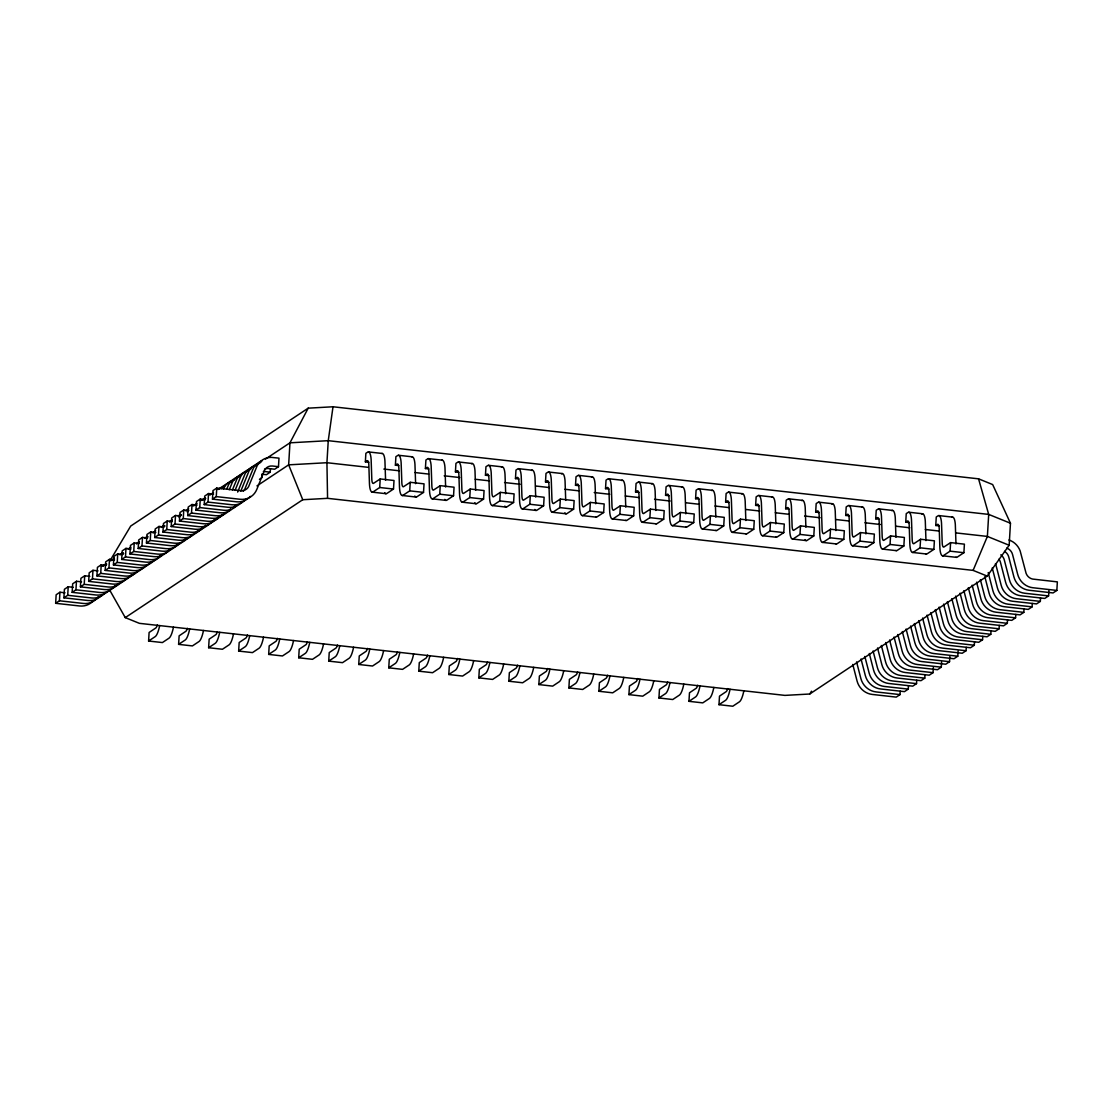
<?xml version="1.0" encoding="UTF-8"?>
<svg xmlns="http://www.w3.org/2000/svg" width="1113" height="1113" viewBox="0 0 1113 1113"><rect width="100%" height="100%" fill="white"/><g stroke="black" fill="none" stroke-linecap="round" stroke-linejoin="round"><path stroke-width="1.5" d="M92.323 601.785A17.418 16.514 56.4 0 1 79.593 605.973L55.65 603.302L56.151 594.759L59.949 592.227L65.041 592.798M55.65 603.302L59.448 600.783L59.949 592.227M101.77 595.052A17.418 16.514 56.4 0 1 87.844 600.491L63.9 597.82L64.415 589.278L68.213 586.746L73.291 587.316M63.9 597.82L67.698 595.302L68.213 586.746M108.837 590.808A17.418 16.514 56.4 0 1 96.094 595.01L72.164 592.339L72.665 583.796L76.463 581.264L81.541 581.835M72.164 592.339L75.948 589.807L76.463 581.264M118.27 584.088A17.418 16.514 56.4 0 1 104.344 589.528L80.414 586.857L80.915 578.301L84.713 575.783L89.805 576.353M80.414 586.857L84.212 584.325L84.713 575.783M125.338 579.845A17.418 16.514 56.4 0 1 112.608 584.047L88.664 581.376L89.179 572.819L92.963 570.301L98.055 570.872M88.664 581.376L92.462 578.843L92.963 570.301M134.784 573.112A17.418 16.514 56.4 0 1 120.858 578.551L96.914 575.88L97.429 567.338L101.227 564.82L106.305 565.39M96.914 575.88L100.713 573.362L101.227 564.82M143.034 567.63A17.418 16.514 56.4 0 1 129.108 573.07L105.178 570.399L105.679 561.856L109.477 559.338L114.556 559.909M105.178 570.399L108.963 567.88L109.477 559.338M151.285 562.148A17.418 16.514 56.4 0 1 137.372 567.588L113.429 564.917L113.929 556.375L117.728 553.857L122.82 554.427M113.429 564.917L117.227 562.399L117.728 553.857M160.592 555.29A17.418 16.514 56.4 0 1 145.622 562.107L121.679 559.436L122.193 550.893L125.978 548.375L131.07 548.932M121.679 559.436L125.477 556.917L125.978 548.375M168.842 549.808A17.418 16.514 56.4 0 1 153.872 556.625L129.929 553.954L130.444 545.412L134.242 542.894L139.32 543.45M129.929 553.954L133.727 551.436L134.242 542.894M177.092 544.327A17.418 16.514 56.4 0 1 162.122 551.144L138.193 548.472L138.694 539.93L142.492 537.412L147.57 537.969M138.193 548.472L141.977 545.954L142.492 537.412M185.342 538.845A17.418 16.514 56.4 0 1 170.386 545.662L146.443 542.991L146.944 534.449L150.742 531.917L155.834 532.487M146.443 542.991L150.241 540.473L150.742 531.917M192.549 534.741A17.418 16.514 56.4 0 1 178.637 540.181L154.693 537.509L155.208 528.967L158.992 526.435L164.084 527.006M173.461 627.12A17.418 4.327 -83.6 0 1 168.981 638.194L162.401 642.563L148.599 641.018L149.1 632.476L155.931 627.885A8.681 2.156 -83.6 0 0 157.336 624.922M154.693 537.509L158.491 534.991L158.992 526.435M201.856 527.882A17.418 16.514 56.4 0 1 186.887 534.699L162.943 532.028L163.458 523.486L167.256 520.954L172.334 521.524M162.943 532.028L166.741 529.496L167.256 520.954M209.063 523.778A17.418 16.514 56.4 0 1 195.137 529.218L171.207 526.546L171.708 517.99L175.506 515.472L180.584 516.042M171.207 526.546L175.005 524.014L175.506 515.472M218.357 516.919A17.418 16.514 56.4 0 1 203.401 523.736L179.457 521.065L179.958 512.509L183.756 509.991L188.848 510.561M179.457 521.065L183.255 518.533L183.756 509.991M203.484 630.473A17.418 4.327 -83.6 0 1 199.004 641.533L192.424 645.916L178.609 644.371L179.123 635.829L185.941 631.238A8.681 2.156 -83.6 0 0 187.36 628.275M225.563 512.801A17.418 16.514 56.4 0 1 211.651 518.255L187.707 515.569L188.222 507.027L192.02 504.509L197.098 505.079M187.707 515.569L191.506 513.051L192.02 504.509M231.323 509.684A17.418 16.514 56.4 0 1 219.901 512.759L195.958 510.088L196.472 501.546L200.27 499.027L205.349 499.598M195.958 510.088L199.756 507.57L200.27 499.027M240.895 503.09A17.418 16.514 56.4 0 1 228.151 507.278L204.222 504.606L204.722 496.064L208.521 493.546L213.599 494.116M204.222 504.606L208.02 502.088L208.521 493.546M250.328 496.356A17.418 16.514 56.4 0 1 236.415 501.796L212.472 499.125L212.973 490.583L216.771 488.064L241.591 490.777A8.681 8.222 56.4 0 0 248.616 486.59L257.145 465.749A17.405 16.5 56.4 0 1 271.238 457.36L278.987 458.139L278.487 466.681L274.688 469.213L268.678 468.531A8.654 8.208 56.4 0 0 264.477 469.199M212.472 499.125L216.27 496.607L216.771 488.064M233.507 633.812A17.418 4.327 -83.6 0 1 229.028 644.886L222.447 649.255L208.632 647.724L209.147 639.168L215.964 634.591A8.681 2.156 -83.6 0 0 217.383 631.614M263.531 637.165A17.418 4.327 -83.6 0 1 259.051 648.239L252.47 652.608L238.655 651.077L239.17 642.521L245.987 637.944A8.681 2.156 -83.6 0 0 247.406 634.966M262.181 474.235L261.972 477.644L259.44 479.327M261.931 474.194L266.438 474.695L270.236 472.162L270.431 468.754M293.54 640.518A17.418 4.327 -83.6 0 1 289.074 651.592L282.479 655.96L268.678 654.416L269.179 645.874L276.01 641.283A8.681 2.156 -83.6 0 0 277.429 638.319M323.563 643.871A17.418 4.327 -83.6 0 1 319.083 654.945L312.503 659.313L298.701 657.769L299.202 649.227L306.033 644.636A8.681 2.156 -83.6 0 0 307.438 641.672M353.586 647.223A17.418 4.327 -83.6 0 1 349.106 658.298L342.526 662.666L328.725 661.122L329.225 652.58L336.043 647.989A8.681 2.156 -83.6 0 0 337.462 645.025M368.82 462.229L365.37 461.839L365.871 453.297L368 451.961A17.405 4.327 -83.6 0 1 371.13 459.405L371.825 479.717A8.681 2.156 -83.6 0 0 373.384 483.432L380.201 478.952L394.016 480.496L393.501 489.038L386.921 493.421A17.418 4.327 -83.6 0 1 384.764 492.683M383.609 650.576A17.418 4.327 -83.6 0 1 379.13 661.637L372.549 666.019L358.734 664.475L359.249 655.933L366.066 651.342A8.681 2.156 -83.6 0 0 367.485 648.378M365.37 461.839L367.012 460.754A8.654 2.156 -83.6 0 1 368.848 465.095L369.433 483.125A17.418 4.327 -83.6 0 0 373.119 491.876L379.7 487.508L380.201 478.952M398.844 465.582L395.393 465.192L395.894 456.65L398.023 455.314A17.405 4.327 -83.6 0 1 401.139 462.744L401.849 483.07A8.681 2.156 -83.6 0 0 403.407 486.784L410.224 482.305L424.039 483.849L423.524 492.391L416.944 496.76A17.418 4.327 -83.6 0 1 414.787 496.036M413.633 653.915A17.418 4.327 -83.6 0 1 409.153 664.99L402.572 669.358L388.757 667.828L389.272 659.272L396.089 654.694A8.681 2.156 -83.6 0 0 397.508 651.717M395.393 465.192L397.035 464.093A8.654 2.156 -83.6 0 1 398.871 468.448L399.456 486.478A17.418 4.327 -83.6 0 0 403.143 495.229L409.723 490.847L410.224 482.305M428.867 468.935L425.403 468.545L425.917 460.003L428.046 458.667A17.405 4.327 -83.6 0 1 431.162 466.097L431.872 486.423A8.681 2.156 -83.6 0 0 433.43 490.123L440.247 485.658L454.062 487.202L453.548 495.744L446.967 500.113A17.418 4.327 -83.6 0 1 444.81 499.375M443.656 657.268A17.418 4.327 -83.6 0 1 439.176 668.343L432.595 672.711L418.78 671.167L419.281 662.625L426.112 658.047A8.681 2.156 -83.6 0 0 427.531 655.07M425.403 468.545L427.058 467.446A8.654 2.156 -83.6 0 1 428.881 471.801L429.479 489.831A17.418 4.327 -83.6 0 0 433.152 498.568L439.732 494.2L440.247 485.658M458.876 472.288L455.426 471.898L455.94 463.356L458.055 462.02A17.405 4.327 -83.6 0 1 461.185 469.449L461.895 489.776A8.681 2.156 -83.6 0 0 463.453 493.476L470.27 489.01L484.072 490.555L483.571 499.097L476.99 503.466A17.418 4.327 -83.6 0 1 474.834 502.728M473.665 660.621A17.418 4.327 -83.6 0 1 469.185 671.696L462.605 676.064L448.803 674.52L449.304 665.977L456.135 661.386A8.681 2.156 -83.6 0 0 457.54 658.423M455.426 471.898L457.081 470.799A8.654 2.156 -83.6 0 1 458.904 475.154L459.502 493.17A17.418 4.327 -83.6 0 0 463.175 501.921L469.756 497.553L470.27 489.01M488.899 475.627L485.449 475.251L485.95 466.709L488.078 465.373A17.405 4.327 -83.6 0 1 491.209 472.802L491.918 493.129A8.681 2.156 -83.6 0 0 493.476 496.829L500.294 492.363L514.095 493.894L513.594 502.45L507.013 506.818A17.418 4.327 -83.6 0 1 504.843 506.081M503.688 663.974A17.418 4.327 -83.6 0 1 499.208 675.048L492.628 679.417L478.827 677.873L479.327 669.33L486.158 664.739A8.681 2.156 -83.6 0 0 487.564 661.776M485.449 475.251L487.104 474.152A8.654 2.156 -83.6 0 1 488.927 478.493L489.511 496.523A17.418 4.327 -83.6 0 0 493.198 505.274L499.779 500.906L500.294 492.363M518.922 478.98L515.472 478.604L515.973 470.048L518.101 468.712A17.405 4.327 -83.6 0 1 521.232 476.155L521.927 496.481A8.681 2.156 -83.6 0 0 523.486 500.182L530.303 495.702L544.118 497.247L543.617 505.789L537.023 510.171A17.418 4.327 -83.6 0 1 534.866 509.434M533.711 667.327A17.418 4.327 -83.6 0 1 529.231 678.401L522.651 682.77L508.836 681.226L509.351 672.683L516.168 668.092A8.681 2.156 -83.6 0 0 517.587 665.129M515.472 478.604L517.114 477.505A8.654 2.156 -83.6 0 1 518.95 481.846L519.534 499.876A17.418 4.327 -83.6 0 0 523.221 508.627L529.802 504.259L530.303 495.702M548.946 482.332L545.495 481.943L545.996 473.401L548.125 472.065A17.405 4.327 -83.6 0 1 551.255 479.508L551.951 499.82A8.681 2.156 -83.6 0 0 553.509 503.535L560.326 499.055L574.141 500.6L573.626 509.142L567.046 513.524A17.418 4.327 -83.6 0 1 564.889 512.787M563.735 670.68A17.418 4.327 -83.6 0 1 559.255 681.74L552.674 686.123L538.859 684.578L539.374 676.036L546.191 671.445A8.681 2.156 -83.6 0 0 547.61 668.482M545.495 481.943L547.137 480.858A8.654 2.156 -83.6 0 1 548.973 485.198L549.558 503.229A17.418 4.327 -83.6 0 0 553.244 511.98L559.825 507.598L560.326 499.055M578.969 485.685L575.504 485.296L576.019 476.754L578.148 475.418A17.405 4.327 -83.6 0 1 581.264 482.847L581.974 503.173A8.681 2.156 -83.6 0 0 583.532 506.888L590.349 502.408L604.164 503.952L603.649 512.495L597.069 516.863A17.418 4.327 -83.6 0 1 595.705 516.989M593.758 674.019A17.418 4.327 -83.6 0 1 589.278 685.093L582.697 689.462L568.882 687.931L569.383 679.375L576.214 674.798A8.681 2.156 -83.6 0 0 577.633 671.821M575.504 485.296L577.16 484.197A8.654 2.156 -83.6 0 1 578.997 488.551L579.581 506.582A17.418 4.327 -83.6 0 0 583.254 515.333L589.848 510.95L590.349 502.408M608.978 489.038L605.528 488.649L606.042 480.106L608.157 478.771A17.405 4.327 -83.6 0 1 611.287 486.2L611.997 506.526A8.681 2.156 -83.6 0 0 613.555 510.227L620.372 505.761L634.173 507.305L633.673 515.848L627.092 520.216A17.418 4.327 -83.6 0 1 625.729 520.341M623.767 677.372A17.418 4.327 -83.6 0 1 619.287 688.446L612.707 692.815L598.905 691.27L599.406 682.728L606.237 678.137A8.681 2.156 -83.6 0 0 607.656 675.174M605.528 488.649L607.183 487.55A8.654 2.156 -83.6 0 1 609.006 491.904L609.604 509.921A17.418 4.327 -83.6 0 0 613.277 518.672L619.858 514.303L620.372 505.761M639.001 492.391L635.551 492.002L636.066 483.459L638.18 482.124A17.405 4.327 -83.6 0 1 641.311 489.553L642.02 509.879A8.681 2.156 -83.6 0 0 643.578 513.58L650.395 509.114L664.197 510.658L663.696 519.201L657.115 523.569A17.418 4.327 -83.6 0 1 655.738 523.68M653.79 680.725A17.418 4.327 -83.6 0 1 649.31 691.799L642.73 696.168L628.928 694.623L629.429 686.081L636.26 681.49A8.681 2.156 -83.6 0 0 637.666 678.527M635.551 492.002L637.206 490.903A8.654 2.156 -83.6 0 1 639.029 495.257L639.627 513.274A17.418 4.327 -83.6 0 0 643.3 522.025L649.881 517.656L650.395 509.114M669.024 495.73L665.574 495.355L666.075 486.812L668.203 485.477A17.405 4.327 -83.6 0 1 671.334 492.906L672.029 513.232A8.681 2.156 -83.6 0 0 673.588 516.933L680.405 512.467L694.22 513.997L693.719 522.554L687.124 526.922A17.418 4.327 -83.6 0 1 685.761 527.033M683.813 684.078A17.418 4.327 -83.6 0 1 679.333 695.152L672.753 699.521L658.938 697.976L659.453 689.434L666.27 684.843A8.681 2.156 -83.6 0 0 667.689 681.879M665.574 495.355L667.216 494.255A8.654 2.156 -83.6 0 1 669.052 498.596L669.636 516.627A17.418 4.327 -83.6 0 0 673.323 525.378L679.904 521.009L680.405 512.467M699.047 499.083L695.597 498.707L696.098 490.151L698.227 488.816A17.405 4.327 -83.6 0 1 701.357 496.259L702.053 516.585A8.681 2.156 -83.6 0 0 703.611 520.286L710.428 515.806L724.243 517.35L723.728 525.893L717.148 530.275A17.418 4.327 -83.6 0 1 715.784 530.386M713.836 687.431A17.418 4.327 -83.6 0 1 709.357 698.491L702.776 702.873L688.961 701.329L689.476 692.787L696.293 688.196A8.681 2.156 -83.6 0 0 697.712 685.232M695.597 498.707L697.239 497.608A8.654 2.156 -83.6 0 1 699.075 501.949L699.66 519.98A17.418 4.327 -83.6 0 0 703.346 528.731L709.927 524.362L710.428 515.806M729.071 502.436L725.606 502.046L726.121 493.504L728.25 492.169A17.405 4.327 -83.6 0 1 731.366 499.612L732.076 519.924A8.681 2.156 -83.6 0 0 733.634 523.639L740.451 519.159L754.266 520.703L753.751 529.245L747.171 533.628A17.418 4.327 -83.6 0 1 745.807 533.739M743.86 690.783A17.418 4.327 -83.6 0 1 739.38 701.844L732.799 706.226L718.984 704.682L719.499 696.14L726.316 691.549A8.681 2.156 -83.6 0 0 727.735 688.585M725.606 502.046L727.262 500.961A8.654 2.156 -83.6 0 1 729.098 505.302L729.683 523.333A17.418 4.327 -83.6 0 0 733.37 532.084L739.95 527.701L740.451 519.159M759.08 505.789L755.63 505.399L756.144 496.857L758.259 495.522A17.405 4.327 -83.6 0 1 761.389 502.951L762.099 523.277A8.681 2.156 -83.6 0 0 763.657 526.992L770.474 522.512L784.275 524.056L783.775 532.598L777.194 536.967A17.418 4.327 -83.6 0 1 775.831 537.092M755.63 505.399L757.285 504.3A8.654 2.156 -83.6 0 1 759.108 508.655L759.706 526.686A17.418 4.327 -83.6 0 0 763.379 535.436L769.959 531.054L770.474 522.512M789.103 509.142L785.653 508.752L786.168 500.21L788.282 498.874A17.405 4.327 -83.6 0 1 791.413 506.304L792.122 526.63A8.681 2.156 -83.6 0 0 793.68 530.331L800.497 525.865L814.299 527.409L813.798 535.951L807.217 540.32A17.418 4.327 -83.6 0 1 805.84 540.445M785.653 508.752L787.308 507.653A8.654 2.156 -83.6 0 1 789.131 512.008L789.729 530.025A17.418 4.327 -83.6 0 0 793.402 538.775L799.983 534.407L800.497 525.865M819.126 512.495L815.676 512.105L816.177 503.563L818.305 502.227A17.405 4.327 -83.6 0 1 821.436 509.657L822.131 529.983A8.681 2.156 -83.6 0 0 823.703 533.684L830.521 529.218L844.322 530.762L843.821 539.304L837.24 543.673A17.418 4.327 -83.6 0 1 835.863 543.784M815.676 512.105L817.332 511.006A8.654 2.156 -83.6 0 1 819.154 515.361L819.738 533.377A17.418 4.327 -83.6 0 0 823.425 542.128L830.006 537.76L830.521 529.218M849.149 515.834L845.699 515.458L846.2 506.902L848.329 505.58A17.405 4.327 -83.6 0 1 851.459 513.01L852.155 533.336A8.681 2.156 -83.6 0 0 853.713 537.036L860.53 532.571L874.345 534.101L873.83 542.657L867.25 547.026A17.418 4.327 -83.6 0 1 865.886 547.137M845.699 515.458L847.341 514.359A8.654 2.156 -83.6 0 1 849.177 518.7L849.762 536.73A17.418 4.327 -83.6 0 0 853.448 545.481L860.029 541.113L860.53 532.571M879.173 519.187L875.722 518.811L876.223 510.255L878.352 508.919A17.405 4.327 -83.6 0 1 881.468 516.362L882.178 536.689A8.681 2.156 -83.6 0 0 883.736 540.389L890.553 535.909L904.368 537.454L903.853 545.996L897.273 550.379A17.418 4.327 -83.6 0 1 895.909 550.49M875.722 518.811L877.364 517.712A8.654 2.156 -83.6 0 1 879.2 522.053L879.785 540.083A17.418 4.327 -83.6 0 0 883.472 548.834L890.052 544.466L890.553 535.909M909.182 522.54L905.732 522.15L906.246 513.608L908.375 512.272A17.405 4.327 -83.6 0 1 911.491 519.715L912.201 540.028A8.681 2.156 -83.6 0 0 913.759 543.742L920.576 539.262L934.391 540.807L933.877 549.349L927.296 553.731A17.418 4.327 -83.6 0 1 925.933 553.843M852.781 664.447L857.066 681.017A17.418 16.514 56.4 0 0 872.286 694.442L896.229 697.114L900.027 694.595L900.222 691.173M861.031 658.966L865.33 675.535A17.418 16.514 56.4 0 0 880.536 688.961L904.479 691.632L908.278 689.114L908.472 685.691M905.732 522.15L907.387 521.065A8.654 2.156 -83.6 0 1 909.21 525.406L909.808 543.436A17.418 4.327 -83.6 0 0 913.481 552.187L920.061 547.805L920.576 539.262M869.295 653.484L873.58 670.054A17.418 16.514 56.4 0 0 888.8 683.479L912.73 686.151L916.528 683.632L916.736 680.21M877.545 648.003L881.83 664.572A17.418 16.514 56.4 0 0 897.05 677.998L920.98 680.669L924.778 678.151L924.986 674.728M939.205 525.893L935.755 525.503L936.27 516.961L938.384 515.625A17.405 4.327 -83.6 0 1 941.515 523.054L942.224 543.381A8.681 2.156 -83.6 0 0 943.782 547.095L950.599 542.615L964.401 544.16L963.9 552.702L957.319 557.07A17.418 4.327 -83.6 0 1 955.956 557.196M885.795 642.521L890.08 659.077A17.418 16.514 56.4 0 0 905.3 672.516L929.244 675.188L933.042 672.669L933.348 667.536M894.045 637.039L898.344 653.595A17.418 16.514 56.4 0 0 913.55 667.035L937.494 669.706L941.292 667.174L941.598 662.054M935.755 525.503L937.41 524.404A8.654 2.156 -83.6 0 1 939.233 528.758L939.831 546.789A17.418 4.327 -83.6 0 0 943.504 555.54L950.085 551.158L950.599 542.615M902.309 631.558L906.594 648.114A17.418 16.514 56.4 0 0 921.814 661.553L945.744 664.224L949.542 661.692L949.848 656.573M910.559 626.062L914.844 642.632A17.418 16.514 56.4 0 0 930.065 656.072L954.008 658.743L957.792 656.211L958.098 651.091M918.809 620.581L923.094 637.151A17.418 16.514 56.4 0 0 938.315 650.576L962.258 653.248L966.056 650.729L966.251 647.321M927.059 615.099L931.358 631.669A17.418 16.514 56.4 0 0 946.565 645.095L970.508 647.766L974.306 645.248L974.515 641.825M935.323 609.618L939.609 626.188A17.418 16.514 56.4 0 0 954.829 639.613L978.758 642.284L982.556 639.766L982.765 636.344M943.574 604.136L947.859 620.706A17.418 16.514 56.4 0 0 963.079 634.132L987.022 636.803L990.807 634.285L991.015 630.862M951.824 598.655L956.123 615.225A17.418 16.514 56.4 0 0 971.329 628.65L995.272 631.321L999.071 628.803L999.265 625.381M109.561 589.848L125.268 617.618L139.389 623.336L784.915 695.388L809.735 694.011L987.217 576.103L1009.157 545.259L1010.465 523.235L992.657 484.558L978.55 478.827L333.01 406.774L308.19 408.165L130.708 526.059L110.104 560.562M960.074 593.173L964.373 609.743A17.418 16.514 56.4 0 0 979.579 623.169L1003.523 625.84L1007.321 623.322L1007.529 619.899M968.338 587.692L972.623 604.262A17.418 16.514 56.4 0 0 987.843 617.687L1011.773 620.358L1015.571 617.84L1015.779 614.418M976.588 582.21L980.873 598.766A17.418 16.514 56.4 0 0 996.093 612.206L1020.037 614.877L1023.821 612.359L1024.03 608.936M984.838 576.729L989.137 593.285A17.418 16.514 56.4 0 0 1004.343 606.724L1028.287 609.395L1032.085 606.863L1032.28 603.455M992.24 567.922L997.387 587.803A17.418 16.514 56.4 0 0 1012.593 601.243L1036.537 603.914L1040.335 601.382L1040.544 597.973M998.931 559.227A8.654 8.208 56.4 0 1 1000.49 562.441L1005.637 582.322A17.418 16.514 56.4 0 0 1020.858 595.761L1044.787 598.432L1048.585 595.9L1048.891 590.78M1004.51 551.394A8.654 8.208 56.4 0 1 1008.74 556.959L1013.887 576.84A17.418 16.514 56.4 0 0 1029.108 590.266L1053.051 592.937L1056.849 590.419L1057.35 581.876L1032.544 579.052A8.681 8.222 56.4 0 1 1026.103 573.362L1020.148 550.907A17.405 16.5 56.4 0 0 1008.935 539.972M333.01 406.774L328.252 440.678L326.93 462.716L327.57 498.332L973.11 570.385L987.217 576.103M226.704 489.177L228.582 484.725A17.405 16.5 56.4 0 1 239.239 476.684M229.264 489.734L232.38 482.193A17.405 16.5 56.4 0 1 241.368 474.611M232.478 489.859L236.832 479.23A17.405 16.5 56.4 0 1 245.82 471.648M235.038 490.416L240.631 476.712A17.405 16.5 56.4 0 1 251.288 468.67M237.639 492.071L245.097 473.748A17.405 16.5 56.4 0 1 254.084 466.166M240.825 491.083L248.895 471.23A17.405 16.5 56.4 0 1 259.538 463.189M973.11 570.385L987.384 536.424L988.692 514.401L978.55 478.827M223.49 489.052L224.13 487.675A17.405 16.5 56.4 0 1 234.773 479.633M308.19 408.165L289.964 442.821L288.657 464.844L302.75 499.723L327.57 498.332M809.735 694.011L811.53 691.187M246.738 471.536L249.618 469.616M255.378 465.791L261.152 461.965M265.478 459.085L289.964 442.821L328.252 440.678L988.692 514.401L1010.465 523.235M256.95 485.908L288.657 464.844L326.93 462.716L368.32 467.335M125.268 617.618L302.75 499.723M148.599 641.018L155.18 636.65A17.418 4.327 -83.6 0 0 159.66 625.576M178.609 644.371L185.203 640.003A17.418 4.327 -83.6 0 0 189.669 628.928M208.632 647.724L215.212 643.342A17.418 4.327 -83.6 0 0 219.692 632.281M238.655 651.077L245.236 646.695A17.418 4.327 -83.6 0 0 249.715 635.62M268.678 654.416L275.259 650.048A17.418 4.327 -83.6 0 0 279.739 638.973M298.701 657.769L305.282 653.401A17.418 4.327 -83.6 0 0 309.762 642.326M328.725 661.122L335.305 656.753A17.418 4.327 -83.6 0 0 339.771 645.679M358.734 664.475L365.314 660.106A17.418 4.327 -83.6 0 0 369.794 649.032M388.757 667.828L395.338 663.445A17.418 4.327 -83.6 0 0 399.817 652.385M418.78 671.167L425.361 666.798A17.418 4.327 -83.6 0 0 429.841 655.724M448.803 674.52L455.384 670.151A17.418 4.327 -83.6 0 0 459.864 659.077M478.827 677.873L485.407 673.504A17.418 4.327 -83.6 0 0 489.887 662.43M508.836 681.226L515.416 676.857A17.418 4.327 -83.6 0 0 519.896 665.783M538.859 684.578L545.44 680.21A17.418 4.327 -83.6 0 0 549.919 669.136M568.882 687.931L575.463 683.549A17.418 4.327 -83.6 0 0 579.943 672.489M598.905 691.27L605.486 686.902A17.418 4.327 -83.6 0 0 609.966 675.828M628.928 694.623L635.509 690.255A17.418 4.327 -83.6 0 0 639.989 679.18M658.938 697.976L665.532 693.608A17.418 4.327 -83.6 0 0 669.998 682.533M688.961 701.329L695.542 696.961A17.418 4.327 -83.6 0 0 700.021 685.886M718.984 704.682L725.565 700.314A17.418 4.327 -83.6 0 0 730.045 689.239M471.453 463.759L471.87 463.565A17.405 4.327 -83.6 0 1 475.001 470.994L475.654 490.36M501.476 467.112L501.893 466.904A17.405 4.327 -83.6 0 1 505.01 474.347L505.678 493.713M531.499 470.451L531.917 470.256A17.405 4.327 -83.6 0 1 535.033 477.686L535.701 497.066M561.522 473.804L561.926 473.609A17.405 4.327 -83.6 0 1 565.056 481.039L565.71 500.405M591.532 477.157L591.949 476.962A17.405 4.327 -83.6 0 1 595.079 484.392L595.733 503.758M621.555 480.51L621.972 480.315A17.405 4.327 -83.6 0 1 625.103 487.744L625.756 507.111M651.578 483.863L651.995 483.668A17.405 4.327 -83.6 0 1 655.126 491.097L655.78 510.464M681.601 487.216L682.019 487.007A17.405 4.327 -83.6 0 1 685.135 494.45L685.803 513.816M711.624 490.555L712.028 490.36A17.405 4.327 -83.6 0 1 715.158 497.789L715.812 517.169M741.648 493.908L742.051 493.713A17.405 4.327 -83.6 0 1 745.181 501.142L745.835 520.508M771.657 497.261L772.074 497.066A17.405 4.327 -83.6 0 1 775.205 504.495L775.858 523.861M801.68 500.613L802.097 500.419A17.405 4.327 -83.6 0 1 805.228 507.848L805.882 527.214M831.703 503.966L832.121 503.772A17.405 4.327 -83.6 0 1 835.237 511.201L835.905 530.567M861.726 507.319L862.13 507.111A17.405 4.327 -83.6 0 1 865.26 514.554L865.914 533.92M891.75 510.658L892.153 510.464A17.405 4.327 -83.6 0 1 895.283 517.893L895.937 537.273M921.759 514.011L922.176 513.816A17.405 4.327 -83.6 0 1 925.306 521.246L925.96 540.612M951.782 517.364L952.199 517.169A17.405 4.327 -83.6 0 1 955.33 524.599L955.984 543.965M368.459 451.934L382.26 453.464M398.482 455.273L412.283 456.817M428.491 458.626L442.306 460.17M458.514 461.978L472.329 463.523M488.537 465.331L502.353 466.876M518.561 468.684L532.362 470.215M548.584 472.037L562.385 473.568M578.593 475.376L592.408 476.921M608.616 478.729L622.431 480.273M638.639 482.082L652.455 483.626M668.663 485.435L682.464 486.979M698.686 488.788L712.487 490.318M728.695 492.141L742.51 493.671M758.718 495.48L772.533 497.024M788.741 498.833L802.556 500.377M818.765 502.186L832.58 503.73M848.788 505.539L862.589 507.083M878.811 508.891L892.612 510.422M908.82 512.23L922.635 513.775M938.843 515.583L952.658 517.128M383.846 469.074L399.358 470.799M414.885 472.538L428.672 474.068M444.198 475.808L459.711 477.533M475.237 479.272L489.024 480.802M504.551 482.541L520.077 484.266M535.59 486.005L549.391 487.55M564.903 489.275L578.704 490.819M594.217 492.544L609.743 494.283M625.256 496.008L639.057 497.553M654.569 499.278L670.096 501.017M685.608 502.742L699.409 504.286M714.936 506.025L728.723 507.556M745.974 509.49L759.762 511.02M775.288 512.759L789.075 514.289M804.602 516.029L820.114 517.754M835.64 519.493L849.428 521.037M864.954 522.762L880.48 524.501M895.993 526.226L909.794 527.771M925.306 529.496L939.108 531.04M956.345 532.96L987.384 536.424L1009.157 545.259M278.487 466.681L272.476 466.013A8.654 8.208 56.4 0 0 264.226 470.924L256.811 489.4A17.418 16.514 56.4 0 1 240.213 499.278L216.27 496.607M270.236 472.162L264.226 471.495A8.654 8.208 56.4 0 0 263.364 471.453M379.7 487.508L393.501 489.038M409.723 490.847L423.524 492.391M439.732 494.2L453.548 495.744M469.756 497.553L483.571 499.097M499.779 500.906L513.594 502.45M529.802 504.259L543.617 505.789M559.825 507.598L573.626 509.142M589.848 510.95L603.649 512.495M619.858 514.303L633.673 515.848M649.881 517.656L663.696 519.201M679.904 521.009L693.719 522.554M709.927 524.362L723.728 525.893M739.95 527.701L753.751 529.245M769.959 531.054L783.775 532.598M799.983 534.407L813.798 535.951M830.006 537.76L843.821 539.304M860.029 541.113L873.83 542.657M890.052 544.466L903.853 545.996M920.061 547.805L933.877 549.349M950.085 551.158L963.9 552.702M372.187 492.141L385.988 493.685M402.21 495.494L416.012 497.024M432.22 498.833L446.035 500.377M462.243 502.186L476.058 503.73M492.266 505.539L506.081 507.083M522.289 508.891L536.104 510.436M552.312 512.244L566.114 513.789M582.336 515.597L596.137 517.128M612.345 518.936L626.16 520.481M642.368 522.289L656.183 523.833M672.391 525.642L686.206 527.186M702.414 528.995L716.216 530.539M732.437 532.348L746.239 533.892M762.447 535.701L776.262 537.231M792.47 539.04L806.285 540.584M822.493 542.393L836.308 543.937M852.516 545.746L866.317 547.29M882.539 549.099L896.341 550.643M912.549 552.451L926.364 553.996M942.572 555.804L956.387 557.335M1056.849 590.419L1032.906 587.747A17.418 16.514 56.4 0 1 1017.685 574.322L1012.538 554.441A8.654 8.208 56.4 0 0 1006.695 548.139M208.02 502.088L231.949 504.759A17.418 16.514 56.4 0 0 245.876 499.32M1048.585 595.9L1024.656 593.229A17.418 16.514 56.4 0 1 1009.435 579.803L1004.288 559.922A8.654 8.208 56.4 0 0 1000.81 554.831M199.756 507.57L223.699 510.241A17.418 16.514 56.4 0 0 237.626 504.801M1040.335 601.382L1016.392 598.711A17.418 16.514 56.4 0 1 1001.185 585.285L996.038 565.404A8.654 8.208 56.4 0 0 995.412 563.721M191.506 513.051L215.449 515.722A17.418 16.514 56.4 0 0 230.419 508.905M1032.085 606.863L1008.141 604.192A17.418 16.514 56.4 0 1 992.921 590.766L988.205 572.541M183.255 518.533L207.185 521.204A17.418 16.514 56.4 0 0 222.155 514.401M1023.821 612.359L999.891 609.687A17.418 16.514 56.4 0 1 984.671 596.248L980.386 579.692M175.005 524.014L198.935 526.686A17.418 16.514 56.4 0 0 213.905 519.882M1015.571 617.84L991.641 615.169A17.418 16.514 56.4 0 1 976.421 601.73L972.136 585.174M166.741 529.496L190.685 532.181A17.418 16.514 56.4 0 0 205.655 525.364M1007.321 623.322L983.377 620.651A17.418 16.514 56.4 0 1 968.171 607.211L963.872 590.655M158.491 534.991L182.435 537.662A17.418 16.514 56.4 0 0 197.404 530.845M999.071 628.803L975.127 626.132A17.418 16.514 56.4 0 1 959.907 612.693L955.622 596.137M150.241 540.473L174.171 543.144A17.418 16.514 56.4 0 0 188.097 537.704M990.807 634.285L966.877 631.614A17.418 16.514 56.4 0 1 951.657 618.188L947.372 601.618M141.977 545.954L165.92 548.626A17.418 16.514 56.4 0 0 179.847 543.186M982.556 639.766L958.613 637.095A17.418 16.514 56.4 0 1 943.407 623.67L939.122 607.1M133.727 551.436L157.67 554.107A17.418 16.514 56.4 0 0 171.597 548.667M974.306 645.248L950.363 642.577A17.418 16.514 56.4 0 1 935.157 629.151L930.858 612.581M125.477 556.917L149.42 559.589A17.418 16.514 56.4 0 0 162.15 555.401M966.056 650.729L942.113 648.058A17.418 16.514 56.4 0 1 926.892 634.633L922.607 618.063M117.227 562.399L141.156 565.07A17.418 16.514 56.4 0 0 155.083 559.63M957.792 656.211L933.863 653.54A17.418 16.514 56.4 0 1 918.642 640.114L914.357 623.544M108.963 567.88L132.906 570.552A17.418 16.514 56.4 0 0 145.65 566.364M949.542 661.692L925.599 659.021A17.418 16.514 56.4 0 1 910.392 645.596L906.093 629.026M100.713 573.362L124.656 576.033A17.418 16.514 56.4 0 0 138.582 570.593M941.292 667.174L917.349 664.503A17.418 16.514 56.4 0 1 902.142 651.077L897.843 634.507M92.462 578.843L116.406 581.515A17.418 16.514 56.4 0 0 131.376 574.698M933.042 672.669L909.098 669.984A17.418 16.514 56.4 0 1 893.878 656.559L889.593 639.989M84.212 584.325L108.142 586.996A17.418 16.514 56.4 0 0 122.068 581.556M924.778 678.151L900.848 675.48A17.418 16.514 56.4 0 1 885.628 662.04L881.343 645.484M75.948 589.807L99.892 592.478A17.418 16.514 56.4 0 0 114.862 585.675M916.528 683.632L892.584 680.961A17.418 16.514 56.4 0 1 877.378 667.522L873.079 650.966M67.698 595.302L91.642 597.973A17.418 16.514 56.4 0 0 105.568 592.533M908.278 689.114L884.334 686.443A17.418 16.514 56.4 0 1 869.128 673.003L864.829 656.447M59.448 600.783L83.392 603.455A17.418 16.514 56.4 0 0 98.361 596.638M900.027 694.595L876.084 691.924A17.418 16.514 56.4 0 1 860.864 678.499L856.579 661.929M445.631 487.007L444.977 467.641A17.405 4.327 -83.6 0 0 441.847 460.212M415.608 483.654L414.954 464.288A17.405 4.327 -83.6 0 0 411.824 456.859M385.585 480.301L384.931 460.935A17.405 4.327 -83.6 0 0 381.815 453.506M120.413 554.511A17.405 16.5 56.4 0 1 123.682 553.439M119.954 554.858A17.405 16.5 56.4 0 1 122.694 552.785M122.18 554.511A17.405 16.5 56.4 0 1 123.223 553.133M128.677 549.029A17.405 16.5 56.4 0 1 130.277 548.403M128.204 549.363A17.405 16.5 56.4 0 1 130.944 547.304M136.927 543.547A17.405 16.5 56.4 0 1 138.527 542.921M136.468 543.881A17.405 16.5 56.4 0 1 139.195 541.822M145.177 538.066A17.405 16.5 56.4 0 1 146.777 537.44M144.718 538.4A17.405 16.5 56.4 0 1 147.459 536.341M146.944 538.066A17.405 16.5 56.4 0 1 147.987 536.689M153.427 532.584A17.405 16.5 56.4 0 1 155.027 531.958M152.968 532.918A17.405 16.5 56.4 0 1 155.709 530.859M161.691 527.103A17.405 16.5 56.4 0 1 164.947 526.018M161.218 527.437A17.405 16.5 56.4 0 1 163.959 525.378M163.444 527.103A17.405 16.5 56.4 0 1 164.501 525.726M169.941 521.621A17.405 16.5 56.4 0 1 171.541 520.995M169.482 521.955A17.405 16.5 56.4 0 1 172.209 519.896M178.191 516.126A17.405 16.5 56.4 0 1 181.461 515.055M179.04 515.361A17.405 16.5 56.4 0 1 180.473 514.401M102.382 566.267A17.405 16.5 56.4 0 1 105.512 564.848M103.453 565.821A17.405 16.5 56.4 0 1 106.18 563.748M105.679 565.474A17.405 16.5 56.4 0 1 106.723 564.11M110.646 560.785A17.405 16.5 56.4 0 1 113.763 559.366M111.703 560.34A17.405 16.5 56.4 0 1 114.444 558.267M805.436 540.111A17.418 4.327 -83.6 0 1 805.061 539.582M262.334 460.685A17.405 16.5 56.4 0 0 253.347 468.267L244.818 489.108A8.681 8.222 56.4 0 1 243.26 491.153M234.871 505.956A17.418 16.514 56.4 0 1 232.631 508.571M221.223 488.718A17.405 16.5 56.4 0 1 230.989 482.166M217.939 489.511A17.405 16.5 56.4 0 1 222.725 487.647M218.997 489.052A17.405 16.5 56.4 0 1 224.854 485.574M204.722 499.681A17.405 16.5 56.4 0 1 205.766 498.304M209.689 494.993A17.405 16.5 56.4 0 1 212.806 493.574M210.747 494.548A17.405 16.5 56.4 0 1 213.487 492.475M201.439 500.474A17.405 16.5 56.4 0 1 204.555 499.055M202.496 500.029A17.405 16.5 56.4 0 1 205.223 497.956M187.318 512.133A17.405 16.5 56.4 0 1 188.208 510.644M193.175 505.97A17.405 16.5 56.4 0 1 194.705 505.163M194.232 505.511A17.405 16.5 56.4 0 1 196.973 503.438M185.982 510.992A17.405 16.5 56.4 0 1 188.723 508.919M179.068 517.615A17.405 16.5 56.4 0 1 181.002 514.763"/></g></svg>
